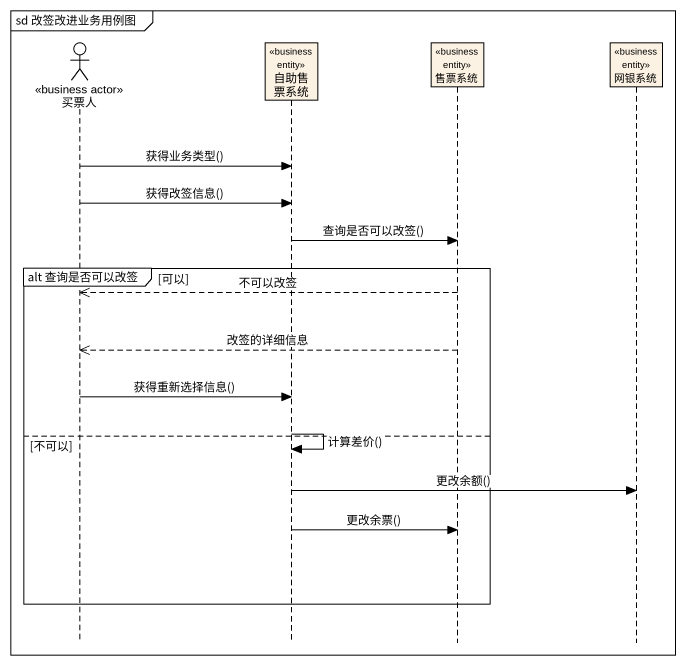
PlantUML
@startuml
mainframe sd 改签改进业务用例图
hide footbox
actor 买票人 <<business actor>>
participant 自助售票系统 <<business entity>>
participant 售票系统 <<business entity>>
participant 网银系统 <<business entity>>

买票人 -> 自助售票系统 : 获得业务类型()
买票人 -> 自助售票系统 : 获得改签信息()
自助售票系统 -> 售票系统 : 查询是否可以改签()
group alt 查询是否可以改签 [可以]
  售票系统 -->> 买票人 : 不可以改签
  售票系统 -->> 买票人 : 改签的详细信息
  买票人 -> 自助售票系统 : 获得重新选择信息()
  自助售票系统 -> 自助售票系统 : 计算差价()
else 不可以
  自助售票系统 -> 网银系统 : 更改余额()
  自助售票系统 -> 售票系统 : 更改余票()
end
@enduml
